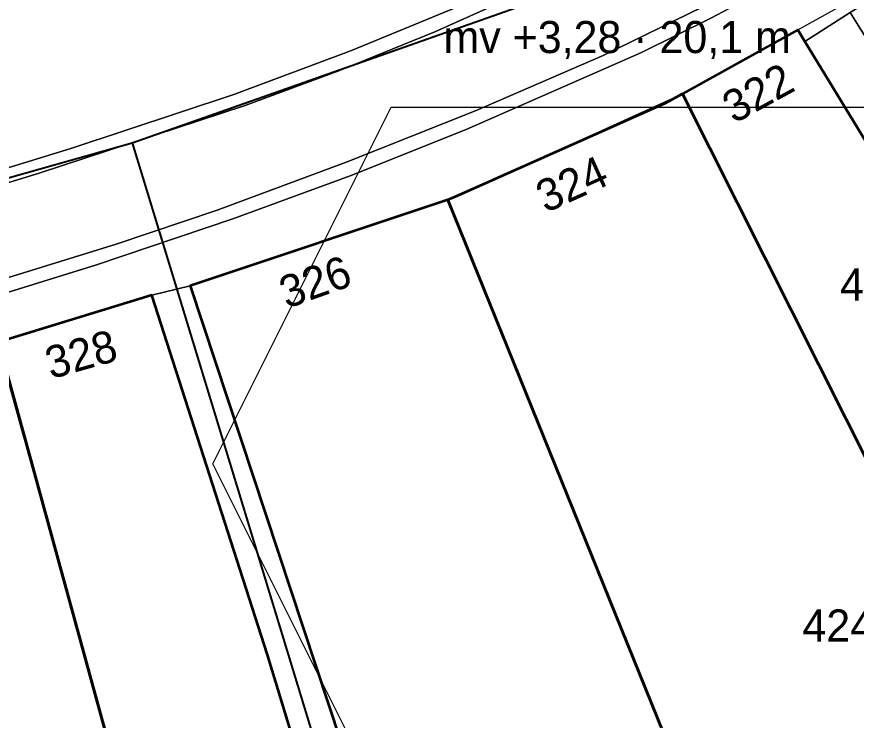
# Model space of a CAD drawing. Header units: metres. Extents: x 0 to 105485, y 0 to 425721.
# Drawn here: x 105127 to 105150.53, y 425215.32 to 425235.03 of the extents above; entities that cross this region are included whole.
import ezdxf
from ezdxf.enums import TextEntityAlignment as Align

# ---------------------------------------------------------------- set-up
doc = ezdxf.new("R2010")
doc.units = ezdxf.units.M
doc.header["$MEASUREMENT"] = 0
doc.linetypes.add('KG-PERCEEL-SO', pattern=[19, 5.5, -4, 5.5, -4])
for name, color, linetype, lineweight in [('B-XX-IE-MEUBILAIR-G', 7, 'Continuous', 18), ('B-XX-KG-GRENS_PERCEEL-G', 150, 'KG-PERCEEL-SO', 18), ('B-XX-KG-GRENS_PERCEEL-T', 150, 'KG-PERCEEL-SO', 18), ('B-XX-MO-ONDERZOEK_SONDERING-T', 90, 'Continuous', 18), ('B-XX-OG-BEBOUWING-G', 7, 'Continuous', 35), ('B-XX-OG-BEBOUWING_HUISNUMMER-T', 7, 'Continuous', 18), ('B-XX-OG-GRENS-G', 7, 'Continuous', 18), ('B-XX-VH-OPENVERHARDING-G', 90, 'Continuous', 18)]:
    doc.layers.add(name, color=color, linetype=linetype, lineweight=lineweight)
doc.layers.add('GIS-WEGVAKKEN', color=2, linetype='Continuous')

msp = doc.modelspace()

# ---------------------------------------------------------------- linework, layer by layer
at = {"layer": 'B-XX-IE-MEUBILAIR-G', "color": 0, "true_color": 0x604a38}
for points in [[(105139.764, 425234.53, 3.270283696251088), (105139.764, 425234.53, 4.770283696251088)], [(105143.609, 425233.637, 3.320899963378906), (105143.609, 425233.637, 4.820899963378906)], [(105130.328, 425231.533, 3.230636421440115), (105130.328, 425231.533, 4.730636421440115)], [(105139.275, 425230.091, 0), (105139.275, 425230.091, 1.5)], [(105130.868, 425228.627, 3.244899988174438), (105130.868, 425228.627, 4.744899988174438)]]:
    msp.add_polyline3d(points, dxfattribs=at)
at = {"layer": 'B-XX-KG-GRENS_PERCEEL-G', "ltscale": 0.5, "flags": 128}
for points in [[(105148.895, 425234.663), (105156.106, 425238.707)], [(105145.661, 425232.875), (105148.895, 425234.663)], [(105148.895, 425234.663), (105155.879, 425223.198), (105156.058, 425222.915)], [(105139.088, 425229.898), (105145.661, 425232.875)], [(105145.661, 425232.875), (105151.778, 425220.705), (105156.058, 425222.915)], [(105131.862, 425227.492), (105139.088, 425229.898)], [(105139.088, 425229.898), (105144.787, 425215.791), (105149.226, 425204.949), (105150.728, 425205.637)], [(105130.788, 425227.233), (105131.862, 425227.492)], [(105131.862, 425227.492), (105136.181, 425214.443), (105141.718, 425197.663), (105144.438, 425188.945), (105145.559, 425185.508)], [(105126.459, 425225.902), (105130.788, 425227.233)], [(105130.788, 425227.233), (105133.917, 425217.53), (105136.867, 425207.828), (105137.962, 425203.769)], [(105126.459, 425225.902), (105132.803, 425202.892)]]:
    msp.add_lwpolyline(points, dxfattribs=at)
at = {"layer": 'B-XX-OG-BEBOUWING-G', "ltscale": 0.5}
for points in [[(105149.09, 425234.343), (105148.895, 425234.663), (105145.661, 425232.875), (105151.778, 425220.705), (105156.058, 425222.915)], [(105156.058, 425222.915), (105151.778, 425220.705), (105145.661, 425232.875), (105145.186, 425232.612), (105139.453, 425230.061), (105139.179, 425229.939), (105139.088, 425229.898), (105145.292, 425214.54), (105147.127, 425210.029), (105149.226, 425204.949), (105150.726, 425205.636), (105149.846, 425207.712), (105161.779, 425213.857)], [(105141.718, 425197.663), (105147.451, 425199.606), (105150.323, 425191.125), (105144.438, 425188.945), (105145.558, 425185.508), (105154.681, 425189.062), (105154.829, 425188.971), (105156.053, 425189.407), (105156.98, 425189.816), (105157.368, 425189.961), (105150.726, 425205.636), (105149.226, 425204.949), (105147.127, 425210.029), (105145.292, 425214.54), (105139.088, 425229.898), (105131.862, 425227.492)], [(105133.966, 425203.091), (105133.019, 425206.999), (105136.55, 425207.76), (105136.867, 425207.828), (105134.034, 425217.144), (105130.788, 425227.233), (105126.459, 425225.902), (105126.518, 425225.783), (105132.803, 425202.892)], [(105126.518, 425225.783), (105123.001, 425224.894), (105125.005, 425213.025), (105125.349, 425211.593), (105127.019, 425211.875), (105127.185, 425210.475), (105125.515, 425210.192), (105126.507, 425204.616), (105125.316, 425204.507), (105124.568, 425204.416), (105125.254, 425200.995), (105132.412, 425202.39), (105133.583, 425196.842), (105139.576, 425197.782), (105137.962, 425203.769), (105137.632, 425203.713), (105133.966, 425203.091), (105132.803, 425202.892)]]:
    msp.add_lwpolyline(points, close=True, dxfattribs=at)
at = {"layer": 'B-XX-OG-GRENS-G'}
msp.add_polyline3d([(105137.5, 425232.5, 3.274357080459595), (105152.5, 425232.5, 3.099277019500732), (105152.5, 425227.5, 2.96186089515686), (105152.5, 425212.5, 2.273444652557373), (105137.5, 425212.5, 2.32746696472168), (105132.5, 425222.5, 2.939900398254395)], close=True, dxfattribs=at)
at = {"layer": 'B-XX-VH-OPENVERHARDING-G', "ltscale": 0.5}
for points in [[(105153.384, 425242.613), (105149.876, 425240.519), (105146.331, 425238.628), (105142.728, 425236.852), (105139.286, 425235.286), (105136.388, 425234.088), (105133.083, 425232.855), (105128.52, 425231.336), (105125.113, 425230.294)], [(105125.113, 425230.294), (105128.52, 425231.336), (105133.083, 425232.855), (105136.388, 425234.088), (105139.286, 425235.286), (105142.728, 425236.852), (105146.331, 425238.628), (105149.876, 425240.519), (105153.384, 425242.613)], [(105153.56, 425242.302), (105149.986, 425240.138), (105146.715, 425238.391), (105143.757, 425236.935), (105140.678, 425235.486), (105138.722, 425234.613), (105136.08, 425233.532), (105133.4, 425232.545), (105127.629, 425230.644), (105124.91, 425229.817)], [(105124.91, 425229.817), (105127.629, 425230.644), (105133.4, 425232.545), (105136.08, 425233.532), (105138.722, 425234.613), (105140.678, 425235.486), (105143.757, 425236.935), (105146.715, 425238.391), (105149.986, 425240.138), (105153.56, 425242.302)], [(105153.481, 425239.205), (105150.075, 425237.309), (105146.225, 425235.306), (105143.44, 425233.945), (105139.873, 425232.407), (105136.267, 425230.964), (105132.624, 425229.616), (105129.792, 425228.654), (105125.979, 425227.483), (105122.138, 425226.411), (105118.685, 425225.537), (105114.801, 425224.751), (105114.91, 425224.419), (105118.757, 425225.209), (105122.209, 425226.038), (105125.946, 425227.062), (105129.237, 425228.078), (105133.063, 425229.367), (105136.35, 425230.574), (105139.601, 425231.877), (105144.51, 425234.032), (105146.471, 425235), (105151.564, 425237.704)], [(105125.979, 425227.483), (105129.792, 425228.654), (105132.624, 425229.616), (105136.267, 425230.964), (105139.873, 425232.407), (105143.44, 425233.945), (105146.225, 425235.306), (105150.075, 425237.309), (105153.481, 425239.205)], [(105151.564, 425237.704), (105146.471, 425235), (105144.51, 425234.032), (105139.601, 425231.877), (105136.35, 425230.574), (105133.063, 425229.367), (105129.237, 425228.078), (105125.946, 425227.062)], [(105126.459, 425225.902), (105130.788, 425227.233), (105131.862, 425227.492), (105139.088, 425229.898), (105139.179, 425229.939), (105139.453, 425230.061), (105145.186, 425232.612), (105145.661, 425232.875), (105148.895, 425234.663), (105149.09, 425234.343), (105150.359, 425235.148), (105152.946, 425236.789)], [(105151.011, 425234.107), (105150.359, 425235.148), (105149.09, 425234.343), (105156.058, 425222.915)], [(105144.438, 425188.945), (105141.718, 425197.663), (105131.862, 425227.492), (105130.788, 425227.233), (105134.034, 425217.144), (105136.867, 425207.828), (105137.962, 425203.769), (105139.576, 425197.782), (105140.836, 425193.106), (105141.131, 425192.011), (105143.517, 425182.404)]]:
    msp.add_lwpolyline(points, dxfattribs=at)
msp.add_lwpolyline([(105152.946, 425236.789), (105150.359, 425235.148), (105151.011, 425234.107), (105153.582, 425235.742)], close=True, dxfattribs=at)
at = {"layer": 'GIS-WEGVAKKEN'}
for points in [[(105130.239, 425231.4952000007), (105143, 425236)], [(105112.1776000001, 425226.3942000009), (105130.239, 425231.4952000007)], [(105130.239, 425231.4952000007), (105139.24, 425201.96), (105145.8, 425178.55), (105148.76, 425166.17), (105154.6895992934, 425150)]]:
    msp.add_lwpolyline(points, dxfattribs=at)

# ---------------------------------------------------------------- texts
at = {"layer": 'B-XX-KG-GRENS_PERCEEL-T'}
for s, p in [('43', (105150.7444156909, 425227.5291746838)), ('4247', (105150.3588395567, 425217.9701857081))]:
    msp.add_text(s, height=0.9, dxfattribs=at).set_placement(p, align=Align.MIDDLE_CENTER)
at = {"layer": 'B-XX-MO-ONDERZOEK_SONDERING-T', "color": 10, "lineweight": 18}
msp.add_text('mv +3,28 · 20,1 m', height=0.9, dxfattribs=at).set_placement((105143.829, 425234.464), align=Align.MIDDLE_CENTER)
at = {"layer": 'B-XX-OG-BEBOUWING_HUISNUMMER-T'}
for s, rotation, p in [('322', 28.60000038146973, (105147.771, 425232.898)), ('324', 24.29999923706055, (105142.554, 425230.346)), ('326', 19.70000076293945, (105135.363, 425227.604)), ('328', 15.80000019073487, (105128.803, 425225.576))]:
    msp.add_text(s, height=0.9, rotation=rotation, dxfattribs=at).set_placement(p, align=Align.MIDDLE_CENTER)

doc.saveas('drawing.dxf')
